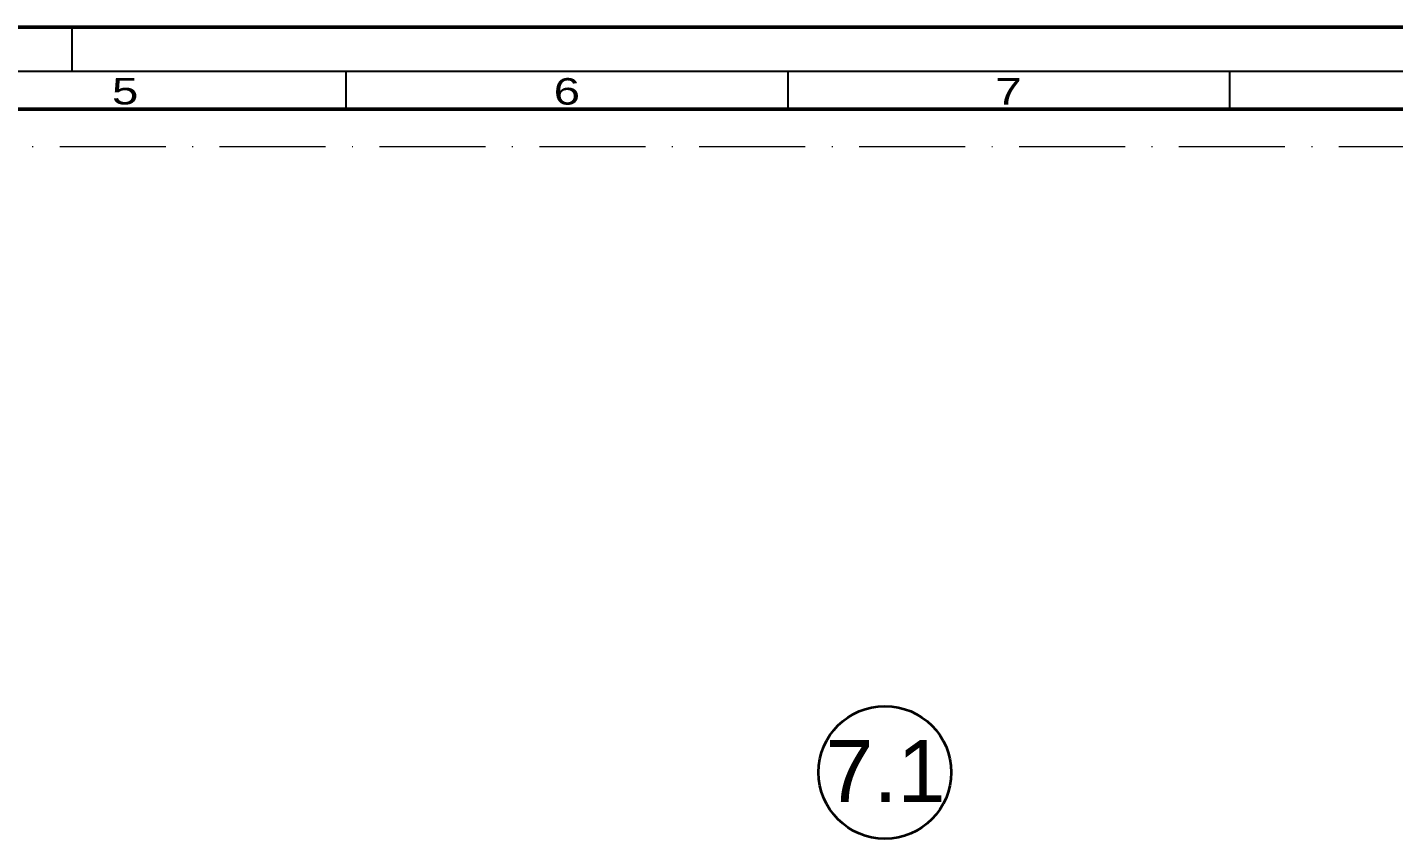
# Model space of a CAD drawing. Header units: millimetres. Extents: x -1189 to 0, y 0 to 841.
# Drawn here: x -980.1 to -825.4, y 749.1 to 841 of the extents above; entities that cross this region are included whole.
import ezdxf
from ezdxf.enums import TextEntityAlignment as Align

# ---------------------------------------------------------------- set-up
doc = ezdxf.new("R2010")
doc.units = ezdxf.units.MM
doc.linetypes.add('ACAD_ISO10W100', pattern=[18, 12, -3, 0, -3])
doc.layers.add('S02_Beschriftung', color=40, linetype='Continuous', lineweight=25)
doc.layers.add('S03_AL_Kontur', color=255, linetype='Continuous', lineweight=35)
doc.layers.add('S22_Einfügepunkte', color=91, linetype='Continuous', lineweight=50, plot=False)
doc.layers.add('S26_Schriftfeld', color=7, linetype='Continuous', lineweight=25, plot=False)
doc.styles.add('K_A0_9', font='arial.ttf', dxfattribs={"height": 8.9808})
doc.styles.get("Standard").update_dxf_attribs({"font": 'arial.ttf'})

# ---------------------------------------------------------------- blocks, each defined once
blk = doc.blocks.new('*U85')
at = {"layer": 'S22_Einfügepunkte', "color": 8, "linetype": 'ACAD_ISO10W100', "lineweight": 0}
blk.add_line((-1175.51, 827.51), (-13.24, 827.51), dxfattribs=at)
at = {"layer": 'S26_Schriftfeld', "lineweight": 50}
for p, q in [((-1189, 841), (0, 841)), ((-1179.75, 831.75), (-9, 831.75))]:
    blk.add_line(p, q, dxfattribs=at)
at = {"layer": 'S26_Schriftfeld', "color": 2, "lineweight": 25}
for p, q in [((-975, 836), (-975, 841)), ((-5, 836), (-1184, 836)), ((-944, 836), (-944, 831.75)), ((-894, 836), (-894, 831.75)), ((-844, 836), (-844, 831.75))]:
    blk.add_line(p, q, dxfattribs=at)
at = {"color": 2, "width": 1.2814}
for s, p in [('5', (-969, 833.75)), ('6', (-919, 833.75)), ('7', (-869, 833.75))]:
    blk.add_text(s, height=3, dxfattribs=at).set_placement(p, align=Align.MIDDLE)

msp = doc.modelspace()

# ---------------------------------------------------------------- linework, layer by layer
at = {"layer": 'S03_AL_Kontur'}
msp.add_circle((-883, 756.64), 7.51, dxfattribs=at)

# ---------------------------------------------------------------- block references
at = {"layer": 'S26_Schriftfeld'}
msp.add_blockref('*U85', (0, 0), dxfattribs=at)

# ---------------------------------------------------------------- texts
at = {"layer": 'S02_Beschriftung', "style": 'K_A0_9'}
msp.add_text('7.1', height=7, dxfattribs=at).set_placement((-889.73, 753.29))

doc.saveas('drawing.dxf')
